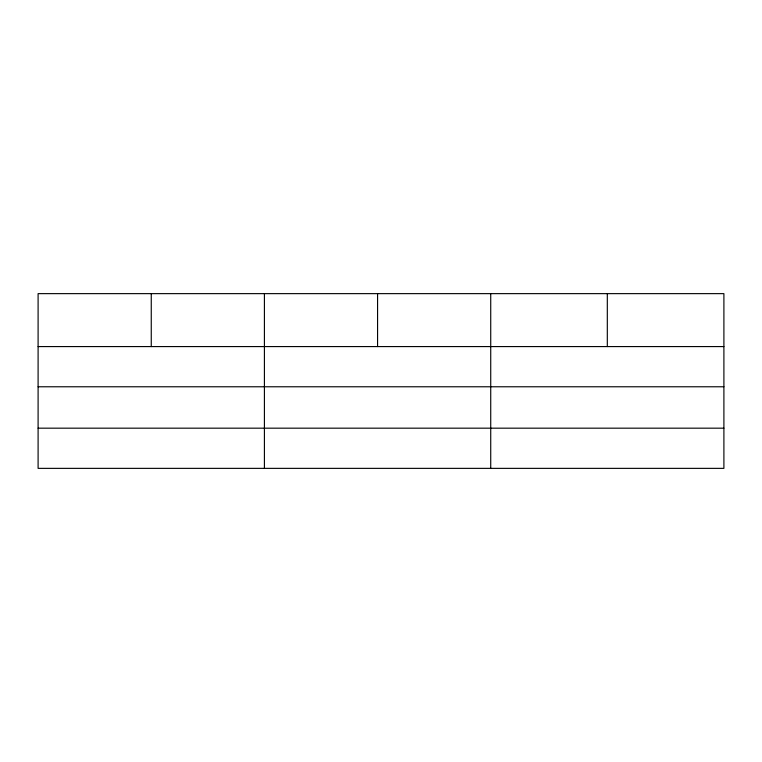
<?xml version="1.0" encoding="UTF-8"?>
<svg xmlns="http://www.w3.org/2000/svg" width="762" height="762" viewBox="0 0 762 762"><rect width="100%" height="100%" fill="white"/><g stroke="black" fill="none" stroke-linecap="round" stroke-linejoin="round"><path stroke-width="1.14" d="M723.9 386.772L723.9 293.637L38.1 293.637L38.1 468.363L723.9 468.363L723.9 386.772L38.1 386.772M38.1 346.577L723.9 346.577M38.1 428.177L723.9 428.177M607.314 293.637L607.314 346.577M490.728 293.637L490.728 468.363M377.571 293.637L377.571 346.577M264.414 293.637L264.414 468.363M151.257 293.637L151.257 346.577"/></g></svg>
